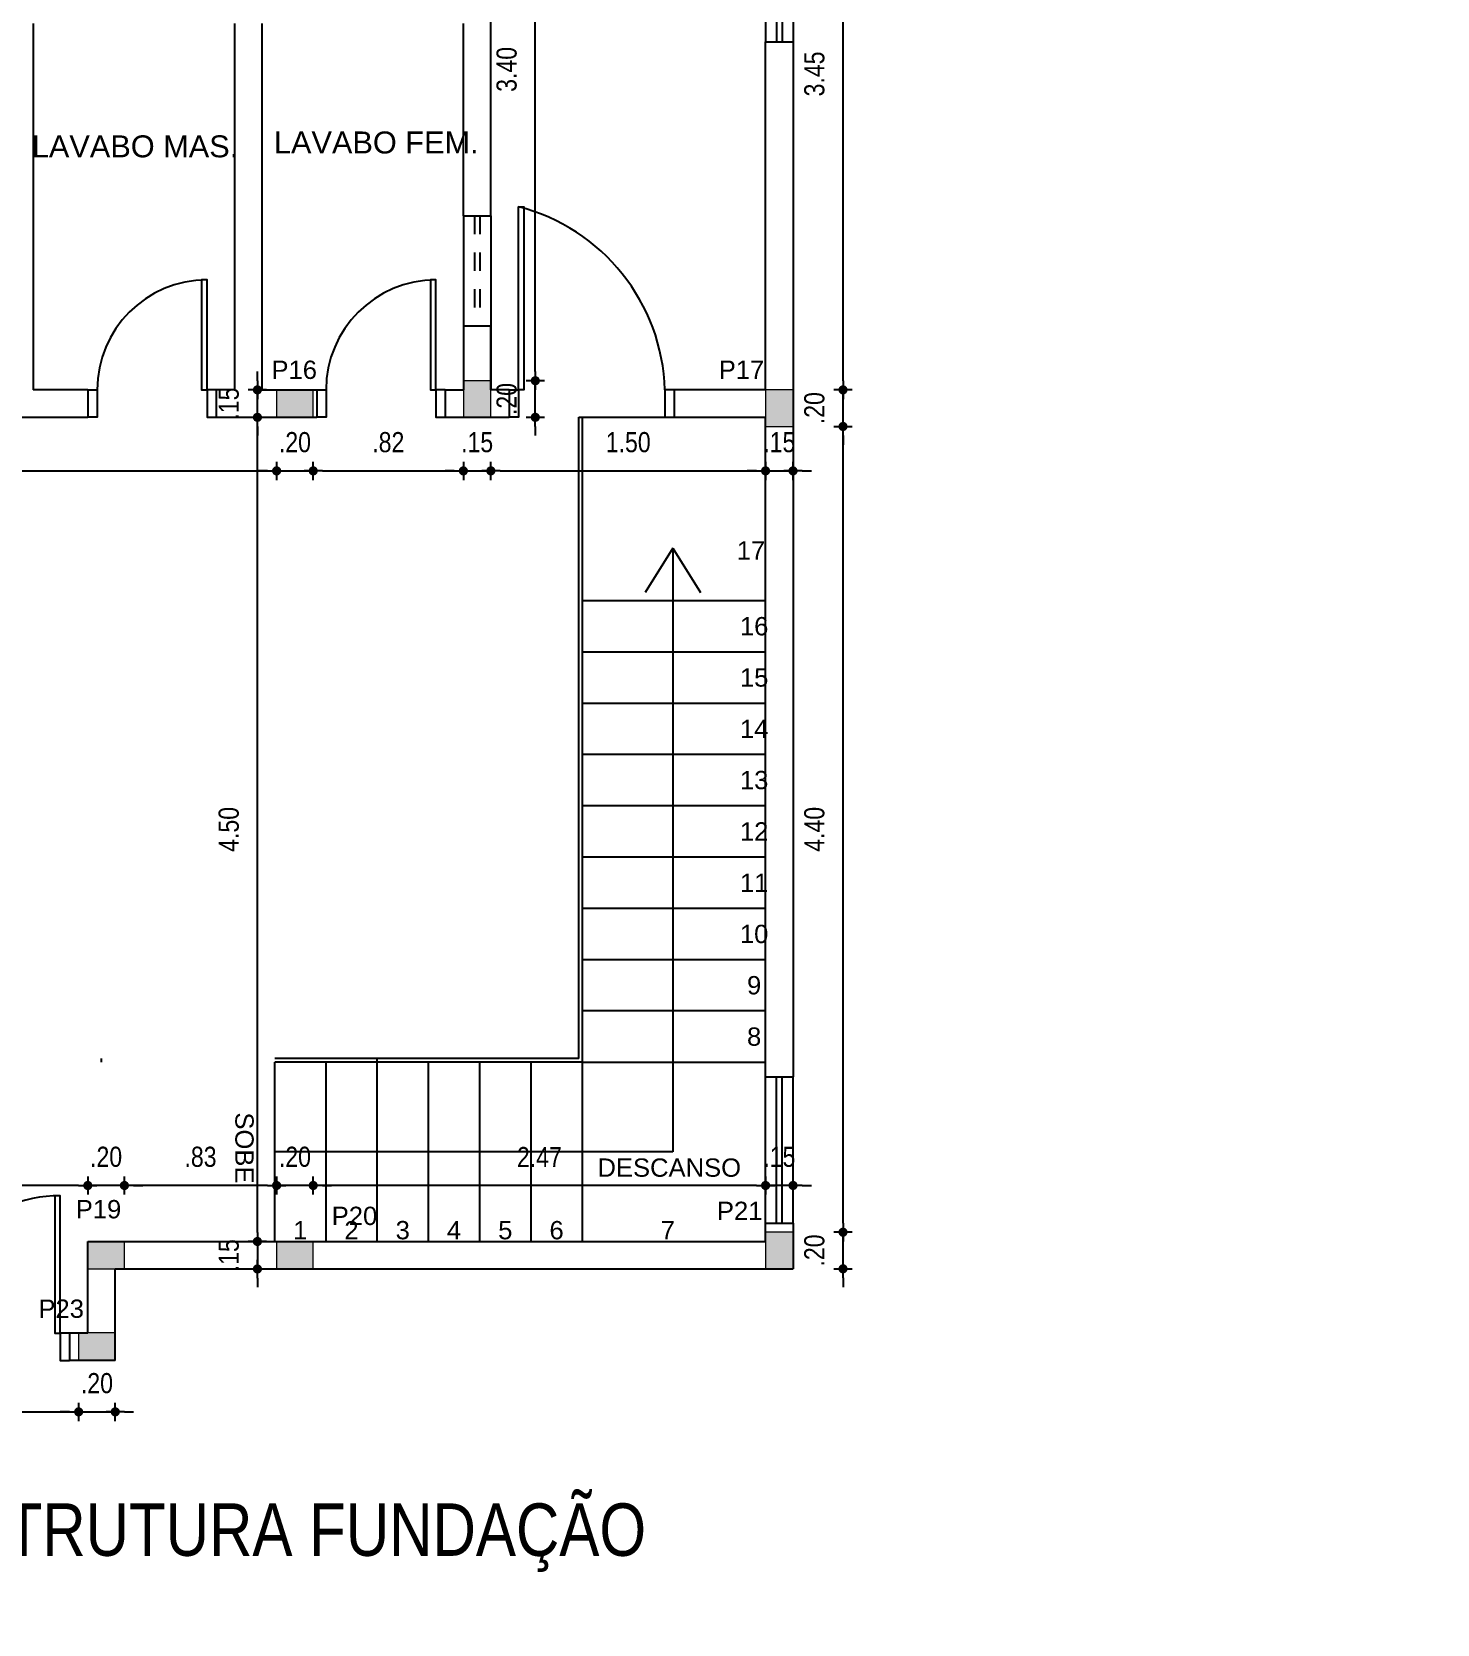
# Model space of a CAD drawing. Header units: millimetres. Extents: x 3212 to 6878, y 1640 to 3386.
# Drawn here: x 3299.27 to 3306.94, y 1701.61 to 1710.31 of the extents above; entities that cross this region are included whole.
import ezdxf
from ezdxf.enums import TextEntityAlignment as Align

# ---------------------------------------------------------------- set-up
doc = ezdxf.new("R2010")
doc.units = ezdxf.units.MM
doc.header["$LTSCALE"] = 0.8
doc.linetypes.add('HIDDEN2', pattern=[0.1875, 0.125, -0.0625])
for name, color, linetype in [('a-pem-08', 8, 'Continuous'), ('COTA', 2, 'Continuous'), ('E-TXT-G', 3, 'Continuous'), ('E-TXT-Y', 2, 'Continuous')]:
    doc.layers.add(name, color=color, linetype=linetype)
for name, color, linetype, lineweight in [('COTAS', 53, 'Continuous', 9), ('E-TXT-W', 7, 'Continuous', 20), ('pilares', 1, 'Continuous', 9)]:
    doc.layers.add(name, color=color, linetype=linetype, lineweight=lineweight)
doc.styles.add('CARIMBO_DADOS', font='arial.ttf', dxfattribs={"height": 0.1})
doc.styles.add('F2', font='ARIALN.TTF')
doc.styles.add('REG140', font='romans.shx', dxfattribs={"width": 0.8, "height": 0.35})
doc.styles.add('REG80', font='romans.shx', dxfattribs={"width": 0.8, "height": 0.1})
doc.styles.add('SANSSERIF2', font='sanssb__.ttf', dxfattribs={"width": 0.8})
doc.dimstyles.new('ARQUITETURA', dxfattribs={"dimtxt": 0.11, "dimasz": 0.05, "dimexe": 0.1, "dimexo": 0, "dimgap": 0.1, "dimtad": 1, "dimzin": 5, "dimdsep": 46, "dimtxsty": 'F2', "dimblk": 'COTA', "dimcen": 0, "dimse1": 1, "dimse2": 1, "dimadec": 0, "dimazin": 0, "dimtfac": 2, "dimtix": 1, "dimtmove": 2, "dimatfit": 3, "dimldrblk": 'COTA', "dimfxl": 0, "dimtolj": 1, "dimtzin": 5, "dimarcsym": 0})

# ---------------------------------------------------------------- blocks, each defined once
blk = doc.blocks.new('terreo')
at = {"layer": 'a-pem-08'}
for p, q in [((4.15, 1.25), (4.15, -0.25)), ((4.21, 1.25), (4.21, -0.25)), ((4.24, 1.25), (4.24, -0.25)), ((4.3, 1.25), (4.3, -0.25)), ((2.65, -1.2), (2.65, 0.1)), ((0.15, -0.15), (0.15, -2.15)), ((1.25, -0.15), (1.25, -2.15)), ((1.4, -0.15), (1.4, -2.15)), ((2.5, -1.2), (2.5, -0.15)), ((4.15, -0.25), (4.3, -0.25)), ((4.15, -2.15), (4.15, -0.25)), ((4.3, -0.25), (4.3, -5.9005)), ((2.5, -1.2), (2.65, -1.2)), ((2.5, -1.2), (2.5, -1.8)), ((2.65, -1.2), (2.65, -1.8)), ((2.5, -1.8), (2.5, -2.15)), ((2.5, -1.8), (2.65, -1.8)), ((2.65, -1.8), (2.65, -2.15)), ((2.65, -2.15), (2.65, -1.8)), ((0.45, -2.15), (0.15, -2.15)), ((0.45, -2.15), (0.45, -2.3)), ((1.25, -2.15), (1.15, -2.15)), ((1.15, -2.15), (1.15, -2.3)), ((1.4, -2.15), (1.7, -2.15)), ((1.7, -2.15), (1.7, -2.3)), ((2.4, -2.15), (2.5, -2.15)), ((2.4, -2.15), (2.4, -2.3)), ((2.75, -2.15), (2.65, -2.15)), ((2.75, -2.15), (2.75, -2.3)), ((4.15, -2.15), (3.65, -2.15)), ((3.65, -2.15), (3.65, -2.3)), ((-0.1, -2.3), (0.45, -2.3)), ((1.15, -2.3), (1.7, -2.3)), ((2.4, -2.3), (2.75, -2.3)), ((2.65, -2.3), (2.75, -2.3)), ((3.13, -5.8005), (3.13, -2.3)), ((3.13, -2.3), (3.6, -2.3)), ((3.15, -5.8205), (3.15, -2.3)), ((3.65, -2.3), (4.15, -2.3)), ((4.15, -5.9005), (4.15, -2.3)), ((3.6434, -3.0142), (3.4917, -3.2559)), ((3.6434, -3.0142), (3.6434, -6.3105)), ((3.6434, -3.0142), (3.7951, -3.2559)), ((3.15, -3.3), (4.15, -3.3)), ((3.15, -3.58), (4.15, -3.58)), ((3.15, -3.86), (4.15, -3.86)), ((3.15, -4.14), (4.15, -4.14)), ((3.15, -4.42), (4.15, -4.42)), ((3.15, -4.7), (4.15, -4.7)), ((3.15, -4.98), (4.15, -4.98)), ((3.15, -5.26), (4.15, -5.26)), ((3.15, -5.54), (4.15, -5.54)), ((0.5247, -5.8205), (0.5247, -5.8005)), ((3.13, -5.8005), (1.47, -5.8005)), ((1.47, -6.8005), (1.47, -5.8205)), ((3.15, -5.8205), (1.47, -5.8205)), ((1.75, -6.8005), (1.75, -5.8205)), ((2.03, -6.8005), (2.03, -5.8005)), ((2.31, -6.8005), (2.31, -5.8205)), ((2.59, -6.8005), (2.59, -5.8205)), ((2.87, -6.8005), (2.87, -5.8205)), ((3.15, -6.8005), (3.15, -5.8205)), ((3.15, -5.8205), (4.15, -5.8205)), ((4.15, -5.9005), (4.3, -5.9005)), ((4.15, -6.7005), (4.15, -5.9005)), ((4.21, -6.7005), (4.21, -5.9005)), ((4.24, -6.7005), (4.24, -5.9005)), ((4.3, -6.7005), (4.3, -5.9005)), ((3.6434, -6.3105), (1.47, -6.3105)), ((4.15, -6.8005), (4.15, -6.7005)), ((4.15, -6.7005), (4.3, -6.7005)), ((4.3, -6.7005), (4.3, -6.9505)), ((0.449, -7.3005), (0.449, -6.8005)), ((0.449, -6.8005), (4.15, -6.8005)), ((0.599, -7.45), (0.599, -6.9505)), ((0.599, -6.9505), (4.3, -6.9505)), ((0.449, -7.3005), (0.349, -7.3005)), ((0.349, -7.3005), (0.349, -7.45)), ((0.599, -7.45), (0.349, -7.45))]:
    blk.add_line(p, q, dxfattribs=at)
at = {"layer": 'a-pem-08', "linetype": 'HIDDEN2'}
for p, q in [((2.56, -1.2), (2.56, -1.8)), ((2.59, -1.2), (2.59, -1.8))]:
    blk.add_line(p, q, dxfattribs=at)
at = {"layer": 'a-pem-08'}
for points in [[(2.8, -2.15), (2.8, -1.15), (2.83, -1.15), (2.83, -2.15)], [(1.1, -2.15), (1.1, -1.55), (1.07, -1.55), (1.07, -2.15)], [(2.35, -2.15), (2.35, -1.55), (2.32, -1.55), (2.32, -2.15)], [(0.299, -7.3005), (0.299, -6.5505), (0.269, -6.5505), (0.269, -7.3005)]]:
    blk.add_lwpolyline(points, close=True, dxfattribs=at)
for points in [[(0.45, -2.15), (0.5, -2.15), (0.5, -2.3), (0.45, -2.3)], [(1.15, -2.15), (1.1, -2.15), (1.1, -2.3), (1.15, -2.3)], [(1.7, -2.15), (1.75, -2.15), (1.75, -2.3), (1.7, -2.3)], [(2.4, -2.15), (2.35, -2.15), (2.35, -2.3), (2.4, -2.3)], [(2.75, -2.15), (2.8, -2.15), (2.8, -2.3), (2.75, -2.3)], [(3.65, -2.15), (3.6, -2.15), (3.6, -2.3), (3.65, -2.3)], [(0.349, -7.3005), (0.299, -7.3005), (0.299, -7.45), (0.349, -7.45)]]:
    blk.add_lwpolyline(points, dxfattribs=at)
for centre, radius, start, end in [((2.5371, -2.1803), 1.0634, 1.63492, 75.6847), ((1.1, -2.15), 0.6, 90, 180), ((2.35, -2.15), 0.6, 90, 180), ((0.299, -7.3005), 0.75, 90, 180)]:
    blk.add_arc(centre, radius, start, end, dxfattribs=at)
at = {"layer": 'a-pem-08', "color": 230, "char_height": 0.12, "attachment_point": 5, "style": 'CARIMBO_DADOS'}
for s, insert in [('LAVABO MAS.', (0.707, -0.8211)), ('LAVABO FEM.', (2.0243, -0.8))]:
    blk.add_mtext_dynamic_manual_height_columns(s, width=1.720922, gutter_width=0.5, heights=[0], dxfattribs=dict(at, insert=insert))
at = {"layer": 'a-pem-08', "color": 230, "char_height": 0.1, "attachment_point": 5, "style": 'CARIMBO_DADOS'}
for s, insert in [('17', (4.0703, -3.0266)), ('16', (4.0875, -3.4413)), ('15', (4.0875, -3.7213)), ('14', (4.0875, -4.0018)), ('13', (4.0875, -4.2813)), ('12', (4.0875, -4.5613)), ('11', (4.0875, -4.8418)), ('10', (4.0875, -5.1218)), ('9', (4.0875, -5.4018)), ('8', (4.0875, -5.6823)), ('DESCANSO', (3.6241, -6.3977)), ('1', (1.6088, -6.7392)), ('2', (1.8888, -6.7392)), ('3', (2.1688, -6.7392)), ('4', (2.4488, -6.7392)), ('5', (2.7288, -6.7392)), ('6', (3.0088, -6.7392)), ('7', (3.6161, -6.7392))]:
    blk.add_mtext(s, dxfattribs=dict(at, insert=insert))
at = {"layer": 'a-pem-08', "color": 230, "insert": (1.3039, -6.2897), "char_height": 0.1, "attachment_point": 5, "rotation": 270, "style": 'CARIMBO_DADOS'}
blk.add_mtext('SOBE', dxfattribs=at)
blk = doc.blocks.new('COTA')
at = {"layer": 'COTA'}
for p, q in [((-1, 0), (1, 0)), ((0, 1), (0, -1))]:
    blk.add_line(p, q, dxfattribs=at)
at = {"layer": 'COTA', "const_width": 0.5}
blk.add_lwpolyline([(-0.25, 0, 1), (0.25, 0, 1)], format="xyb", close=True, dxfattribs=at)
blk = doc.blocks.new('*D579')
at = {"layer": 'COTAS', "color": 0, "lineweight": -2, "transparency": 16777216}
blk.add_line((3295.9228, 1707.912), (3300.5528, 1707.912), dxfattribs=at)
at = {"layer": 'Defpoints', "color": 0, "transparency": 16777216}
for p in [(3295.8728, 1708.2044), (3300.6028, 1708.2044), (3300.6028, 1707.912)]:
    blk.add_point(p, dxfattribs=at)
at = {"layer": 'COTAS', "color": 0, "lineweight": -2, "transparency": 16777216, "xscale": 0.05, "yscale": 0.05, "zscale": 0.05, "rotation": 180}
blk.add_blockref('COTA', (3295.8728, 1707.912), dxfattribs=at)
at = {"layer": 'COTAS', "color": 0, "lineweight": -2, "transparency": 16777216, "xscale": 0.05, "yscale": 0.05, "zscale": 0.05}
blk.add_blockref('COTA', (3300.6028, 1707.912), dxfattribs=at)
at = {"layer": 'COTAS', "color": 0, "transparency": 16777216, "insert": (3298.2378, 1708.0681), "char_height": 0.11, "attachment_point": 5, "style": 'F2'}
blk.add_mtext('\\A1;4.73', dxfattribs=at)
blk = doc.blocks.new('*D580')
at = {"layer": 'COTAS', "color": 0, "lineweight": -2, "transparency": 16777216}
for p, q in [((3300.5528, 1707.912), (3300.5028, 1707.912)), ((3300.6028, 1707.912), (3300.8028, 1707.912)), ((3300.8528, 1707.912), (3300.9028, 1707.912))]:
    blk.add_line(p, q, dxfattribs=at)
at = {"layer": 'Defpoints', "color": 0, "transparency": 16777216}
for p in [(3300.6028, 1708.2044), (3300.8028, 1708.2044), (3300.8028, 1707.912)]:
    blk.add_point(p, dxfattribs=at)
at = {"layer": 'COTAS', "color": 0, "lineweight": -2, "transparency": 16777216, "xscale": 0.05, "yscale": 0.05, "zscale": 0.05}
blk.add_blockref('COTA', (3300.6028, 1707.912), dxfattribs=at)
at = {"layer": 'COTAS', "color": 0, "lineweight": -2, "transparency": 16777216, "xscale": 0.05, "yscale": 0.05, "zscale": 0.05, "rotation": 180}
blk.add_blockref('COTA', (3300.8028, 1707.912), dxfattribs=at)
at = {"layer": 'COTAS', "color": 0, "transparency": 16777216, "insert": (3300.7028, 1708.0681), "char_height": 0.11, "attachment_point": 5, "style": 'F2'}
blk.add_mtext('\\A1;.20', dxfattribs=at)
blk = doc.blocks.new('*D556')
at = {"layer": 'COTAS', "color": 0, "lineweight": -2, "transparency": 16777216}
blk.add_line((3303.2228, 1704.0097), (3300.8528, 1704.0097), dxfattribs=at)
at = {"layer": 'Defpoints', "color": 0, "transparency": 16777216}
for p in [(3300.8028, 1704.0097), (3300.8028, 1703.6461), (3303.2728, 1703.6969)]:
    blk.add_point(p, dxfattribs=at)
at = {"layer": 'COTAS', "color": 0, "lineweight": -2, "transparency": 16777216, "xscale": 0.05, "yscale": 0.05, "zscale": 0.05, "rotation": 180}
blk.add_blockref('COTA', (3300.8028, 1704.0097), dxfattribs=at)
at = {"layer": 'COTAS', "color": 0, "lineweight": -2, "transparency": 16777216, "xscale": 0.05, "yscale": 0.05, "zscale": 0.05}
blk.add_blockref('COTA', (3303.2728, 1704.0097), dxfattribs=at)
at = {"layer": 'COTAS', "color": 0, "transparency": 16777216, "insert": (3302.0378, 1704.1649), "char_height": 0.11, "attachment_point": 5, "style": 'F2'}
blk.add_mtext('\\A1;2.47', dxfattribs=at)
blk = doc.blocks.new('*D557')
at = {"layer": 'COTAS', "color": 0, "lineweight": -2, "transparency": 16777216}
for p, q in [((3300.5528, 1704.0097), (3300.5028, 1704.0097)), ((3300.8028, 1704.0097), (3300.6028, 1704.0097)), ((3300.8528, 1704.0097), (3300.9028, 1704.0097))]:
    blk.add_line(p, q, dxfattribs=at)
at = {"layer": 'Defpoints', "color": 0, "transparency": 16777216}
for p in [(3300.6028, 1704.0097), (3300.6028, 1703.6461), (3300.8028, 1703.6461)]:
    blk.add_point(p, dxfattribs=at)
at = {"layer": 'COTAS', "color": 0, "lineweight": -2, "transparency": 16777216, "xscale": 0.05, "yscale": 0.05, "zscale": 0.05}
blk.add_blockref('COTA', (3300.6028, 1704.0097), dxfattribs=at)
at = {"layer": 'COTAS', "color": 0, "lineweight": -2, "transparency": 16777216, "xscale": 0.05, "yscale": 0.05, "zscale": 0.05, "rotation": 180}
blk.add_blockref('COTA', (3300.8028, 1704.0097), dxfattribs=at)
at = {"layer": 'COTAS', "color": 0, "transparency": 16777216, "insert": (3300.7028, 1704.1658), "char_height": 0.11, "attachment_point": 5, "style": 'F2'}
blk.add_mtext('\\A1;.20', dxfattribs=at)
blk = doc.blocks.new('*D558')
at = {"layer": 'COTAS', "color": 0, "lineweight": -2, "transparency": 16777216}
blk.add_line((3300.5528, 1704.0097), (3299.8218, 1704.0097), dxfattribs=at)
at = {"layer": 'Defpoints', "color": 0, "transparency": 16777216}
for p in [(3299.7718, 1704.0097), (3299.7718, 1703.646), (3300.6028, 1703.6461)]:
    blk.add_point(p, dxfattribs=at)
at = {"layer": 'COTAS', "color": 0, "lineweight": -2, "transparency": 16777216, "xscale": 0.05, "yscale": 0.05, "zscale": 0.05, "rotation": 180}
blk.add_blockref('COTA', (3299.7718, 1704.0097), dxfattribs=at)
at = {"layer": 'COTAS', "color": 0, "lineweight": -2, "transparency": 16777216, "xscale": 0.05, "yscale": 0.05, "zscale": 0.05}
blk.add_blockref('COTA', (3300.6028, 1704.0097), dxfattribs=at)
at = {"layer": 'COTAS', "color": 0, "transparency": 16777216, "insert": (3300.1873, 1704.1658), "char_height": 0.11, "attachment_point": 5, "style": 'F2'}
blk.add_mtext('\\A1;.83', dxfattribs=at)
blk = doc.blocks.new('*D559')
at = {"layer": 'COTAS', "color": 0, "lineweight": -2, "transparency": 16777216}
for p, q in [((3299.5218, 1704.0097), (3299.4718, 1704.0097)), ((3299.7718, 1704.0097), (3299.5718, 1704.0097)), ((3299.8218, 1704.0097), (3299.8718, 1704.0097))]:
    blk.add_line(p, q, dxfattribs=at)
at = {"layer": 'Defpoints', "color": 0, "transparency": 16777216}
for p in [(3299.5718, 1704.0097), (3299.5718, 1703.6461), (3299.7718, 1703.646)]:
    blk.add_point(p, dxfattribs=at)
at = {"layer": 'COTAS', "color": 0, "lineweight": -2, "transparency": 16777216, "xscale": 0.05, "yscale": 0.05, "zscale": 0.05}
blk.add_blockref('COTA', (3299.5718, 1704.0097), dxfattribs=at)
at = {"layer": 'COTAS', "color": 0, "lineweight": -2, "transparency": 16777216, "xscale": 0.05, "yscale": 0.05, "zscale": 0.05, "rotation": 180}
blk.add_blockref('COTA', (3299.7718, 1704.0097), dxfattribs=at)
at = {"layer": 'COTAS', "color": 0, "transparency": 16777216, "insert": (3299.6718, 1704.1658), "char_height": 0.11, "attachment_point": 5, "style": 'F2'}
blk.add_mtext('\\A1;.20', dxfattribs=at)
blk = doc.blocks.new('*D560')
at = {"layer": 'COTAS', "color": 0, "lineweight": -2, "transparency": 16777216}
blk.add_line((3299.5218, 1704.0097), (3295.9228, 1704.0097), dxfattribs=at)
at = {"layer": 'Defpoints', "color": 0, "transparency": 16777216}
for p in [(3295.8728, 1704.0097), (3295.8728, 1704.0097), (3299.5718, 1703.6461)]:
    blk.add_point(p, dxfattribs=at)
at = {"layer": 'COTAS', "color": 0, "lineweight": -2, "transparency": 16777216, "xscale": 0.05, "yscale": 0.05, "zscale": 0.05, "rotation": 180}
blk.add_blockref('COTA', (3295.8728, 1704.0097), dxfattribs=at)
at = {"layer": 'COTAS', "color": 0, "lineweight": -2, "transparency": 16777216, "xscale": 0.05, "yscale": 0.05, "zscale": 0.05}
blk.add_blockref('COTA', (3299.5718, 1704.0097), dxfattribs=at)
at = {"layer": 'COTAS', "color": 0, "transparency": 16777216, "insert": (3297.7223, 1704.1658), "char_height": 0.11, "attachment_point": 5, "style": 'F2'}
blk.add_mtext('\\A1;3.70', dxfattribs=at)
blk = doc.blocks.new('*D609')
at = {"layer": 'COTAS', "color": 0, "lineweight": -2, "transparency": 16777216}
for p, q in [((3303.2228, 1704.0097), (3303.1728, 1704.0097)), ((3303.4228, 1704.0097), (3303.2728, 1704.0097)), ((3303.4728, 1704.0097), (3303.5228, 1704.0097))]:
    blk.add_line(p, q, dxfattribs=at)
at = {"layer": 'Defpoints', "color": 0, "transparency": 16777216}
for p in [(3303.2728, 1704.0097), (3303.2728, 1703.7547), (3303.4228, 1703.7547)]:
    blk.add_point(p, dxfattribs=at)
at = {"layer": 'COTAS', "color": 0, "lineweight": -2, "transparency": 16777216, "xscale": 0.05, "yscale": 0.05, "zscale": 0.05}
blk.add_blockref('COTA', (3303.2728, 1704.0097), dxfattribs=at)
at = {"layer": 'COTAS', "color": 0, "lineweight": -2, "transparency": 16777216, "xscale": 0.05, "yscale": 0.05, "zscale": 0.05, "rotation": 180}
blk.add_blockref('COTA', (3303.4228, 1704.0097), dxfattribs=at)
at = {"layer": 'COTAS', "color": 0, "transparency": 16777216, "insert": (3303.3478, 1704.1658), "char_height": 0.11, "attachment_point": 5, "style": 'F2'}
blk.add_mtext('\\A1;.15', dxfattribs=at)
blk = doc.blocks.new('*D612')
at = {"layer": 'COTAS', "color": 0, "lineweight": -2, "transparency": 16777216}
blk.add_line((3296.9728, 1702.7736), (3299.4718, 1702.7736), dxfattribs=at)
at = {"layer": 'Defpoints', "color": 0, "transparency": 16777216}
for p in [(3296.9228, 1703.0544), (3299.5218, 1703.0544), (3299.5218, 1702.7736)]:
    blk.add_point(p, dxfattribs=at)
at = {"layer": 'COTAS', "color": 0, "lineweight": -2, "transparency": 16777216, "xscale": 0.05, "yscale": 0.05, "zscale": 0.05, "rotation": 180}
blk.add_blockref('COTA', (3296.9228, 1702.7736), dxfattribs=at)
at = {"layer": 'COTAS', "color": 0, "lineweight": -2, "transparency": 16777216, "xscale": 0.05, "yscale": 0.05, "zscale": 0.05}
blk.add_blockref('COTA', (3299.5218, 1702.7736), dxfattribs=at)
at = {"layer": 'COTAS', "color": 0, "transparency": 16777216, "insert": (3298.2223, 1702.9297), "char_height": 0.11, "attachment_point": 5, "style": 'F2'}
blk.add_mtext('\\A1;2.60', dxfattribs=at)
blk = doc.blocks.new('*D613')
at = {"layer": 'COTAS', "color": 0, "lineweight": -2, "transparency": 16777216}
for p, q in [((3299.4718, 1702.7736), (3299.4218, 1702.7736)), ((3299.5218, 1702.7736), (3299.7218, 1702.7736)), ((3299.7718, 1702.7736), (3299.8218, 1702.7736))]:
    blk.add_line(p, q, dxfattribs=at)
at = {"layer": 'Defpoints', "color": 0, "transparency": 16777216}
for p in [(3299.5218, 1703.0544), (3299.7218, 1703.0544), (3299.7218, 1702.7736)]:
    blk.add_point(p, dxfattribs=at)
at = {"layer": 'COTAS', "color": 0, "lineweight": -2, "transparency": 16777216, "xscale": 0.05, "yscale": 0.05, "zscale": 0.05}
blk.add_blockref('COTA', (3299.5218, 1702.7736), dxfattribs=at)
at = {"layer": 'COTAS', "color": 0, "lineweight": -2, "transparency": 16777216, "xscale": 0.05, "yscale": 0.05, "zscale": 0.05, "rotation": 180}
blk.add_blockref('COTA', (3299.7218, 1702.7736), dxfattribs=at)
at = {"layer": 'COTAS', "color": 0, "transparency": 16777216, "insert": (3299.6218, 1702.9297), "char_height": 0.11, "attachment_point": 5, "style": 'F2'}
blk.add_mtext('\\A1;.20', dxfattribs=at)
blk = doc.blocks.new('*D614')
at = {"layer": 'COTAS', "color": 0, "lineweight": -2, "transparency": 16777216}
for p, q in [((3303.2228, 1707.912), (3303.1728, 1707.912)), ((3303.2728, 1707.912), (3303.4228, 1707.912)), ((3303.4728, 1707.912), (3303.5228, 1707.912))]:
    blk.add_line(p, q, dxfattribs=at)
at = {"layer": 'Defpoints', "color": 0, "transparency": 16777216}
for p in [(3303.2728, 1708.1544), (3303.4228, 1708.1544), (3303.4228, 1707.912)]:
    blk.add_point(p, dxfattribs=at)
at = {"layer": 'COTAS', "color": 0, "lineweight": -2, "transparency": 16777216, "xscale": 0.05, "yscale": 0.05, "zscale": 0.05}
blk.add_blockref('COTA', (3303.2728, 1707.912), dxfattribs=at)
at = {"layer": 'COTAS', "color": 0, "lineweight": -2, "transparency": 16777216, "xscale": 0.05, "yscale": 0.05, "zscale": 0.05, "rotation": 180}
blk.add_blockref('COTA', (3303.4228, 1707.912), dxfattribs=at)
at = {"layer": 'COTAS', "color": 0, "transparency": 16777216, "insert": (3303.3478, 1708.0681), "char_height": 0.11, "attachment_point": 5, "style": 'F2'}
blk.add_mtext('\\A1;.15', dxfattribs=at)
blk = doc.blocks.new('*D615')
at = {"layer": 'COTAS', "color": 0, "lineweight": -2, "transparency": 16777216}
for p, q in [((3303.6957, 1703.8047), (3303.6957, 1703.8547)), ((3303.6957, 1703.5547), (3303.6957, 1703.7547)), ((3303.6957, 1703.5047), (3303.6957, 1703.4547))]:
    blk.add_line(p, q, dxfattribs=at)
at = {"layer": 'Defpoints', "color": 0, "transparency": 16777216}
for p in [(3303.4228, 1703.7547), (3303.6957, 1703.7547), (3303.4228, 1703.5547)]:
    blk.add_point(p, dxfattribs=at)
at = {"layer": 'COTAS', "color": 0, "lineweight": -2, "transparency": 16777216, "xscale": 0.05, "yscale": 0.05, "zscale": 0.05}
for p, rotation in [((3303.6957, 1703.7547), 270), ((3303.6957, 1703.5547), 90)]:
    blk.add_blockref('COTA', p, dxfattribs=dict(at, rotation=rotation))
at = {"layer": 'COTAS', "color": 0, "transparency": 16777216, "insert": (3303.5396, 1703.6547), "char_height": 0.11, "attachment_point": 5, "rotation": 90, "style": 'F2'}
blk.add_mtext('\\A1;.20', dxfattribs=at)
blk = doc.blocks.new('*D567')
at = {"layer": 'COTAS', "color": 0, "lineweight": -2, "transparency": 16777216}
blk.add_line((3303.6957, 1703.8047), (3303.6957, 1708.1044), dxfattribs=at)
at = {"layer": 'Defpoints', "color": 0, "transparency": 16777216}
for p in [(3303.4228, 1708.1544), (3303.6957, 1708.1544), (3303.4228, 1703.7547)]:
    blk.add_point(p, dxfattribs=at)
at = {"layer": 'COTAS', "color": 0, "lineweight": -2, "transparency": 16777216, "xscale": 0.05, "yscale": 0.05, "zscale": 0.05}
for p, rotation in [((3303.6957, 1708.1544), 90), ((3303.6957, 1703.7547), 270)]:
    blk.add_blockref('COTA', p, dxfattribs=dict(at, rotation=rotation))
at = {"layer": 'COTAS', "color": 0, "transparency": 16777216, "insert": (3303.5396, 1705.9546), "char_height": 0.11, "attachment_point": 5, "rotation": 90, "style": 'F2'}
blk.add_mtext('\\A1;4.40', dxfattribs=at)
blk = doc.blocks.new('*D616')
at = {"layer": 'COTAS', "color": 0, "lineweight": -2, "transparency": 16777216}
for p, q in [((3303.6957, 1708.4044), (3303.6957, 1708.4544)), ((3303.6957, 1708.1544), (3303.6957, 1708.3544)), ((3303.6957, 1708.1044), (3303.6957, 1708.0544))]:
    blk.add_line(p, q, dxfattribs=at)
at = {"layer": 'Defpoints', "color": 0, "transparency": 16777216}
for p in [(3303.4228, 1708.3544), (3303.6957, 1708.3544), (3303.4228, 1708.1544)]:
    blk.add_point(p, dxfattribs=at)
at = {"layer": 'COTAS', "color": 0, "lineweight": -2, "transparency": 16777216, "xscale": 0.05, "yscale": 0.05, "zscale": 0.05}
for p, rotation in [((3303.6957, 1708.3544), 270), ((3303.6957, 1708.1544), 90)]:
    blk.add_blockref('COTA', p, dxfattribs=dict(at, rotation=rotation))
at = {"layer": 'COTAS', "color": 0, "transparency": 16777216, "insert": (3303.5396, 1708.2544), "char_height": 0.11, "attachment_point": 5, "rotation": 90, "style": 'F2'}
blk.add_mtext('\\A1;.20', dxfattribs=at)
blk = doc.blocks.new('*D617')
at = {"layer": 'COTAS', "color": 0, "lineweight": -2, "transparency": 16777216}
blk.add_line((3303.6957, 1708.4044), (3303.6957, 1711.7544), dxfattribs=at)
at = {"layer": 'Defpoints', "color": 0, "transparency": 16777216}
for p in [(3303.4228, 1711.8044), (3303.6957, 1711.8044), (3303.4228, 1708.3544)]:
    blk.add_point(p, dxfattribs=at)
at = {"layer": 'COTAS', "color": 0, "lineweight": -2, "transparency": 16777216, "xscale": 0.05, "yscale": 0.05, "zscale": 0.05}
for p, rotation in [((3303.6957, 1711.8044), 90), ((3303.6957, 1708.3544), 270)]:
    blk.add_blockref('COTA', p, dxfattribs=dict(at, rotation=rotation))
at = {"layer": 'COTAS', "color": 0, "transparency": 16777216, "insert": (3303.5396, 1710.0794), "char_height": 0.11, "attachment_point": 5, "rotation": 90, "style": 'F2'}
blk.add_mtext('\\A1;3.45', dxfattribs=at)
blk = doc.blocks.new('*D572')
at = {"layer": 'COTAS', "color": 0, "lineweight": -2, "transparency": 16777216}
blk.add_line((3300.8528, 1707.912), (3301.5728, 1707.912), dxfattribs=at)
at = {"layer": 'Defpoints', "color": 0, "transparency": 16777216}
for p in [(3300.8028, 1708.2044), (3301.6228, 1708.2044), (3301.6228, 1707.912)]:
    blk.add_point(p, dxfattribs=at)
at = {"layer": 'COTAS', "color": 0, "lineweight": -2, "transparency": 16777216, "xscale": 0.05, "yscale": 0.05, "zscale": 0.05, "rotation": 180}
blk.add_blockref('COTA', (3300.8028, 1707.912), dxfattribs=at)
at = {"layer": 'COTAS', "color": 0, "lineweight": -2, "transparency": 16777216, "xscale": 0.05, "yscale": 0.05, "zscale": 0.05}
blk.add_blockref('COTA', (3301.6228, 1707.912), dxfattribs=at)
at = {"layer": 'COTAS', "color": 0, "transparency": 16777216, "insert": (3301.2128, 1708.0681), "char_height": 0.11, "attachment_point": 5, "style": 'F2'}
blk.add_mtext('\\A1;.82', dxfattribs=at)
blk = doc.blocks.new('*D573')
at = {"layer": 'COTAS', "color": 0, "lineweight": -2, "transparency": 16777216}
for p, q in [((3301.5728, 1707.912), (3301.5228, 1707.912)), ((3301.6228, 1707.912), (3301.7728, 1707.912)), ((3301.8228, 1707.912), (3301.8728, 1707.912))]:
    blk.add_line(p, q, dxfattribs=at)
at = {"layer": 'Defpoints', "color": 0, "transparency": 16777216}
for p in [(3301.6228, 1708.2044), (3301.7728, 1708.2044), (3301.7728, 1707.912)]:
    blk.add_point(p, dxfattribs=at)
at = {"layer": 'COTAS', "color": 0, "lineweight": -2, "transparency": 16777216, "xscale": 0.05, "yscale": 0.05, "zscale": 0.05}
blk.add_blockref('COTA', (3301.6228, 1707.912), dxfattribs=at)
at = {"layer": 'COTAS', "color": 0, "lineweight": -2, "transparency": 16777216, "xscale": 0.05, "yscale": 0.05, "zscale": 0.05, "rotation": 180}
blk.add_blockref('COTA', (3301.7728, 1707.912), dxfattribs=at)
at = {"layer": 'COTAS', "color": 0, "transparency": 16777216, "insert": (3301.6978, 1708.0681), "char_height": 0.11, "attachment_point": 5, "style": 'F2'}
blk.add_mtext('\\A1;.15', dxfattribs=at)
blk = doc.blocks.new('*D574')
at = {"layer": 'COTAS', "color": 0, "lineweight": -2, "transparency": 16777216}
blk.add_line((3301.8228, 1707.912), (3303.2228, 1707.912), dxfattribs=at)
at = {"layer": 'Defpoints', "color": 0, "transparency": 16777216}
for p in [(3301.7728, 1708.2044), (3303.2728, 1708.1544), (3303.2728, 1707.912)]:
    blk.add_point(p, dxfattribs=at)
at = {"layer": 'COTAS', "color": 0, "lineweight": -2, "transparency": 16777216, "xscale": 0.05, "yscale": 0.05, "zscale": 0.05, "rotation": 180}
blk.add_blockref('COTA', (3301.7728, 1707.912), dxfattribs=at)
at = {"layer": 'COTAS', "color": 0, "lineweight": -2, "transparency": 16777216, "xscale": 0.05, "yscale": 0.05, "zscale": 0.05}
blk.add_blockref('COTA', (3303.2728, 1707.912), dxfattribs=at)
at = {"layer": 'COTAS', "color": 0, "transparency": 16777216, "insert": (3302.5228, 1708.0681), "char_height": 0.11, "attachment_point": 5, "style": 'F2'}
blk.add_mtext('\\A1;1.50', dxfattribs=at)
blk = doc.blocks.new('*D548')
at = {"layer": 'COTAS', "color": 0, "lineweight": -2, "transparency": 16777216}
for p, q in [((3302.0155, 1708.4544), (3302.0155, 1708.5044)), ((3302.0155, 1708.2044), (3302.0155, 1708.4044)), ((3302.0155, 1708.1544), (3302.0155, 1708.1044))]:
    blk.add_line(p, q, dxfattribs=at)
at = {"layer": 'Defpoints', "color": 0, "transparency": 16777216}
for p in [(3301.9623, 1708.4044), (3302.0155, 1708.4044), (3301.9623, 1708.2044)]:
    blk.add_point(p, dxfattribs=at)
at = {"layer": 'COTAS', "color": 0, "lineweight": -2, "transparency": 16777216, "xscale": 0.05, "yscale": 0.05, "zscale": 0.05}
for p, rotation in [((3302.0155, 1708.4044), 270), ((3302.0155, 1708.2044), 90)]:
    blk.add_blockref('COTA', p, dxfattribs=dict(at, rotation=rotation))
at = {"layer": 'COTAS', "color": 0, "transparency": 16777216, "insert": (3301.8593, 1708.3044), "char_height": 0.11, "attachment_point": 5, "rotation": 90, "style": 'F2'}
blk.add_mtext('\\A1;.20', dxfattribs=at)
blk = doc.blocks.new('*D549')
at = {"layer": 'COTAS', "color": 0, "lineweight": -2, "transparency": 16777216}
blk.add_line((3302.0155, 1708.4544), (3302.0155, 1711.7544), dxfattribs=at)
at = {"layer": 'Defpoints', "color": 0, "transparency": 16777216}
for p in [(3301.9623, 1711.8044), (3302.0155, 1711.8044), (3301.9623, 1708.4044)]:
    blk.add_point(p, dxfattribs=at)
at = {"layer": 'COTAS', "color": 0, "lineweight": -2, "transparency": 16777216, "xscale": 0.05, "yscale": 0.05, "zscale": 0.05}
for p, rotation in [((3302.0155, 1711.8044), 90), ((3302.0155, 1708.4044), 270)]:
    blk.add_blockref('COTA', p, dxfattribs=dict(at, rotation=rotation))
at = {"layer": 'COTAS', "color": 0, "transparency": 16777216, "insert": (3301.8593, 1710.1044), "char_height": 0.11, "attachment_point": 5, "rotation": 90, "style": 'F2'}
blk.add_mtext('\\A1;3.40', dxfattribs=at)
blk = doc.blocks.new('*D575')
at = {"layer": 'COTAS', "color": 0, "lineweight": -2, "transparency": 16777216}
blk.add_line((3300.4981, 1703.7539), (3300.4981, 1708.1544), dxfattribs=at)
at = {"layer": 'Defpoints', "color": 0, "transparency": 16777216}
for p in [(3300.4981, 1708.2044), (3300.6028, 1708.2044), (3300.6028, 1703.7039)]:
    blk.add_point(p, dxfattribs=at)
at = {"layer": 'COTAS', "color": 0, "lineweight": -2, "transparency": 16777216, "xscale": 0.05, "yscale": 0.05, "zscale": 0.05}
for p, rotation in [((3300.4981, 1708.2044), 90), ((3300.4981, 1703.7039), 270)]:
    blk.add_blockref('COTA', p, dxfattribs=dict(at, rotation=rotation))
at = {"layer": 'COTAS', "color": 0, "transparency": 16777216, "insert": (3300.342, 1705.9542), "char_height": 0.11, "attachment_point": 5, "rotation": 90, "style": 'F2'}
blk.add_mtext('\\A1;4.50', dxfattribs=at)
blk = doc.blocks.new('*D576')
at = {"layer": 'COTAS', "color": 0, "lineweight": -2, "transparency": 16777216}
for p, q in [((3300.4981, 1708.4044), (3300.4981, 1708.4544)), ((3300.4981, 1708.2044), (3300.4981, 1708.3544)), ((3300.4981, 1708.1544), (3300.4981, 1708.1044))]:
    blk.add_line(p, q, dxfattribs=at)
at = {"layer": 'Defpoints', "color": 0, "transparency": 16777216}
for p in [(3300.4981, 1708.3544), (3300.6028, 1708.3544), (3300.6028, 1708.2044)]:
    blk.add_point(p, dxfattribs=at)
at = {"layer": 'COTAS', "color": 0, "lineweight": -2, "transparency": 16777216, "xscale": 0.05, "yscale": 0.05, "zscale": 0.05}
for p, rotation in [((3300.4981, 1708.3544), 270), ((3300.4981, 1708.2044), 90)]:
    blk.add_blockref('COTA', p, dxfattribs=dict(at, rotation=rotation))
at = {"layer": 'COTAS', "color": 0, "transparency": 16777216, "insert": (3300.342, 1708.2794), "char_height": 0.11, "attachment_point": 5, "rotation": 90, "style": 'F2'}
blk.add_mtext('\\A1;.15', dxfattribs=at)
blk = doc.blocks.new('*D577')
at = {"layer": 'COTAS', "color": 0, "lineweight": -2, "transparency": 16777216}
for p, q in [((3300.4981, 1703.7539), (3300.4981, 1703.8039)), ((3300.4981, 1703.7039), (3300.4981, 1703.5539)), ((3300.4981, 1703.5039), (3300.4981, 1703.4539))]:
    blk.add_line(p, q, dxfattribs=at)
at = {"layer": 'Defpoints', "color": 0, "transparency": 16777216}
for p in [(3300.6028, 1703.7039), (3300.4981, 1703.5539), (3300.6028, 1703.5539)]:
    blk.add_point(p, dxfattribs=at)
at = {"layer": 'COTAS', "color": 0, "lineweight": -2, "transparency": 16777216, "xscale": 0.05, "yscale": 0.05, "zscale": 0.05}
for p, rotation in [((3300.4981, 1703.7039), 270), ((3300.4981, 1703.5539), 90)]:
    blk.add_blockref('COTA', p, dxfattribs=dict(at, rotation=rotation))
at = {"layer": 'COTAS', "color": 0, "transparency": 16777216, "insert": (3300.342, 1703.6289), "char_height": 0.11, "attachment_point": 5, "rotation": 90, "style": 'F2'}
blk.add_mtext('\\A1;.15', dxfattribs=at)
blk = doc.blocks.new('IND_DES')
at = {"layer": 'E-TXT-W'}
blk.add_line((0.0269, -0.2428), (0.1984, -0.2428), dxfattribs=at)
at = {"layer": 'E-TXT-G', "style": 'REG80', "width": 0.8}
for s, p in [('ESCALA', (-0.4463, -0.2864)), ('1', (0.2426, -0.2864)), (':', (0.3988, -0.2706))]:
    blk.add_text(s, height=0.1, dxfattribs=at).set_placement(p)
blk.add_attdef('ESCALA', (0.4897, -0.2812), '', height=0.1, dxfattribs=at)
at = {"layer": 'E-TXT-W', "style": 'SANSSERIF2', "width": 0.6}
blk.add_attdef('00', text='', height=0.4, dxfattribs=at).set_placement((-0.7083, -0.2881), align=Align.CENTER)
at = {"layer": 'E-TXT-Y', "style": 'REG140', "width": 0.8}
for tag, p in [('PROJETO', (-0.4563, 0.1829)), ('DESENHO', (-0.4582, -0.0658))]:
    blk.add_attdef(tag, p, '', height=0.175, dxfattribs=at)

msp = doc.modelspace()

# ---------------------------------------------------------------- hatches: boundary and pattern name
h = msp.add_hatch(color=256)
h.paths.add_polyline_path([(3295.8728, 1708.4044), (3295.7228, 1708.4044), (3295.7228, 1708.2044), (3295.8728, 1708.2044)])
h.paths.add_polyline_path([(3295.8728, 1712.0044), (3295.7228, 1712.0044), (3295.7228, 1711.8044), (3295.8728, 1711.8044)])
h.paths.add_polyline_path([(3295.8728, 1715.8044), (3295.7228, 1715.8044), (3295.7228, 1715.6044), (3295.8728, 1715.6044)])
h.paths.add_polyline_path([(3298.7728, 1715.8044), (3298.5728, 1715.8044), (3298.5728, 1715.6544), (3298.7728, 1715.6544)])
h.paths.add_polyline_path([(3300.6228, 1715.8044), (3300.4228, 1715.8044), (3300.4228, 1715.6544), (3300.6228, 1715.6544)])
h.paths.add_polyline_path([(3301.7728, 1712.0044), (3301.6228, 1712.0044), (3301.6228, 1711.8044), (3301.7728, 1711.8044)])
h.paths.add_polyline_path([(3303.4228, 1712.0044), (3303.2728, 1712.0044), (3303.2728, 1711.8044), (3303.4228, 1711.8044)])
h.paths.add_polyline_path([(3299.7218, 1703.2044), (3299.5218, 1703.2044), (3299.5218, 1703.0544), (3299.7218, 1703.0544)])
h.paths.add_polyline_path([(3299.7718, 1703.7038), (3299.5718, 1703.7038), (3299.5718, 1703.5538), (3299.7718, 1703.5538)])
h.paths.add_polyline_path([(3300.8028, 1703.7039), (3300.6028, 1703.7039), (3300.6028, 1703.5539), (3300.8028, 1703.5539)])
h.paths.add_polyline_path([(3296.9228, 1703.2044), (3296.7228, 1703.2044), (3296.7228, 1703.0544), (3296.9228, 1703.0544)])
h.paths.add_polyline_path([(3295.8728, 1704.2544), (3295.7228, 1704.2544), (3295.7228, 1704.0544), (3295.8728, 1704.0544)])
h.paths.add_polyline_path([(3301.7728, 1708.4044), (3301.6228, 1708.4044), (3301.6228, 1708.2044), (3301.7728, 1708.2044)])
h.paths.add_polyline_path([(3300.8028, 1708.3544), (3300.6028, 1708.3544), (3300.6028, 1708.2044), (3300.8028, 1708.2044)])
h.paths.add_polyline_path([(3303.4228, 1708.3544), (3303.2728, 1708.3544), (3303.2728, 1708.1544), (3303.4228, 1708.1544)])
h.paths.add_polyline_path([(3303.4228, 1718.9044), (3303.2728, 1718.9044), (3303.2728, 1718.7044), (3303.4228, 1718.7044)])
h.paths.add_polyline_path([(3299.8031, 1718.9044), (3299.6031, 1718.9044), (3299.6031, 1718.7544), (3299.8031, 1718.7544)])
h.paths.add_polyline_path([(3295.8728, 1718.9044), (3295.7228, 1718.9044), (3295.7228, 1718.7044), (3295.8728, 1718.7044)])
h = msp.add_hatch(color=256)
h.paths.add_polyline_path([(3303.4228, 1703.7547), (3303.2728, 1703.7547), (3303.2728, 1703.5547), (3303.4228, 1703.5547)])
h.paths.add_polyline_path([(3318.2923, 1703.7547), (3318.1423, 1703.7547), (3318.1423, 1703.5547), (3318.2923, 1703.5547)])
h.paths.add_polyline_path([(3318.2923, 1715.8044), (3318.1423, 1715.8044), (3318.1423, 1715.6044), (3318.2923, 1715.6044)])
h.paths.add_polyline_path([(3303.4228, 1715.8044), (3303.2728, 1715.8044), (3303.2728, 1715.6044), (3303.4228, 1715.6044)])

# ---------------------------------------------------------------- linework, layer by layer
at = {"layer": 'pilares'}
for points in [[(3300.8028, 1708.2044), (3300.8028, 1708.3544), (3300.6028, 1708.3544), (3300.6028, 1708.2044)], [(3301.7728, 1708.4044), (3301.6228, 1708.4044), (3301.6228, 1708.2044), (3301.7728, 1708.2044)], [(3303.2728, 1708.1544), (3303.4228, 1708.1544), (3303.4228, 1708.3544), (3303.2728, 1708.3544)], [(3303.2728, 1703.5547), (3303.4228, 1703.5547), (3303.4228, 1703.7547), (3303.2728, 1703.7547)], [(3299.7718, 1703.5538), (3299.7718, 1703.7038), (3299.5718, 1703.7038), (3299.5718, 1703.5538)], [(3300.8028, 1703.5539), (3300.8028, 1703.7039), (3300.6028, 1703.7039), (3300.6028, 1703.5539)], [(3299.7218, 1703.0544), (3299.7218, 1703.2044), (3299.5218, 1703.2044), (3299.5218, 1703.0544)]]:
    msp.add_lwpolyline(points, close=True, dxfattribs=at)

# ---------------------------------------------------------------- block references
ref = msp.add_blockref('IND_DES', (3297.0667, 1702.095), dxfattribs=dict(xscale=1.636240131907927, yscale=1.636240131907927, zscale=1.636240131907927))
ref.add_attrib('00', '01', dxfattribs={"layer": 'E-TXT-W', "height": 0.6545, "style": 'F2'}).set_placement((3295.7561, 1701.6236), align=Align.CENTER)
ref.add_attrib('DESENHO', 'LANÇAMENTO ESTRUTURA FUNDAÇÃO', (3296.3169, 1701.9873), dxfattribs={"layer": 'E-TXT-Y', "color": 2, "height": 0.286342, "style": 'F2'})
ref.add_attrib('ESCALA', '75', (3297.868, 1701.6348), dxfattribs={"layer": 'E-TXT-G', "color": 7, "height": 0.16362, "style": 'F2'})
at = {"layer": 'COTAS'}
msp.add_blockref('terreo', (3299.1228, 1710.5044), dxfattribs=at)

# ---------------------------------------------------------------- texts
at = {"color": 230, "char_height": 0.1, "attachment_point": 5, "style": 'CARIMBO_DADOS'}
for s, insert in [('P16', (3300.6991, 1708.4633)), ('P17', (3303.1416, 1708.4645)), ('P19', (3299.6305, 1703.8796)), ('P20', (3301.0281, 1703.8431)), ('P21', (3303.1313, 1703.8711)), ('P23', (3299.4266, 1703.3362))]:
    msp.add_mtext(s, dxfattribs=dict(at, insert=insert))

# ---------------------------------------------------------------- dimensions: what is measured, and where the dimension line sits
at = {"layer": 'COTAS'}
for base, p1, p2, picture, middle in [((3302.0155, 1711.8044), (3301.9623, 1708.4044), (3301.9623, 1711.8044), '*D549', (3301.8593, 1710.1044)), ((3303.6957, 1711.8044), (3303.4228, 1708.3544), (3303.4228, 1711.8044), '*D617', (3303.5396, 1710.0794)), ((3302.0155, 1708.4044), (3301.9623, 1708.2044), (3301.9623, 1708.4044), '*D548', (3301.8593, 1708.3044)), ((3300.4981, 1708.3544), (3300.6028, 1708.2044), (3300.6028, 1708.3544), '*D576', (3300.342, 1708.2794)), ((3303.6957, 1708.3544), (3303.4228, 1708.1544), (3303.4228, 1708.3544), '*D616', (3303.5396, 1708.2544)), ((3300.4981, 1708.2044), (3300.6028, 1703.7039), (3300.6028, 1708.2044), '*D575', (3300.342, 1705.9542)), ((3303.6957, 1708.1544), (3303.4228, 1703.7547), (3303.4228, 1708.1544), '*D567', (3303.5396, 1705.9546)), ((3300.4981, 1703.5539), (3300.6028, 1703.7039), (3300.6028, 1703.5539), '*D577', (3300.342, 1703.6289)), ((3303.6957, 1703.7547), (3303.4228, 1703.5547), (3303.4228, 1703.7547), '*D615', (3303.5396, 1703.6547))]:
    dim = msp.add_linear_dim(base=base, p1=p1, p2=p2, angle=90, dimstyle='ARQUITETURA', dxfattribs=at)
    dim.commit()
    dim.dimension.update_dxf_attribs({"geometry": picture, "text_midpoint": middle})
for base, p1, p2, picture, middle in [((3300.6028, 1707.912), (3295.8728, 1708.2044), (3300.6028, 1708.2044), '*D579', (3298.2378, 1708.0681)), ((3300.8028, 1707.912), (3300.6028, 1708.2044), (3300.8028, 1708.2044), '*D580', (3300.7028, 1708.0681)), ((3301.6228, 1707.912), (3300.8028, 1708.2044), (3301.6228, 1708.2044), '*D572', (3301.2128, 1708.0681)), ((3301.7728, 1707.912), (3301.6228, 1708.2044), (3301.7728, 1708.2044), '*D573', (3301.6978, 1708.0681)), ((3303.2728, 1707.912), (3301.7728, 1708.2044), (3303.2728, 1708.1544), '*D574', (3302.5228, 1708.0681)), ((3303.4228, 1707.912), (3303.2728, 1708.1544), (3303.4228, 1708.1544), '*D614', (3303.3478, 1708.0681)), ((3295.8728, 1704.0097), (3299.5718, 1703.6461), (3295.8728, 1704.0097), '*D560', (3297.7223, 1704.1658)), ((3299.5718, 1704.0097), (3299.7718, 1703.646), (3299.5718, 1703.6461), '*D559', (3299.6718, 1704.1658)), ((3299.7718, 1704.0097), (3300.6028, 1703.6461), (3299.7718, 1703.646), '*D558', (3300.1873, 1704.1658)), ((3300.6028, 1704.0097), (3300.8028, 1703.6461), (3300.6028, 1703.6461), '*D557', (3300.7028, 1704.1658)), ((3300.8028, 1704.0097), (3303.2728, 1703.6969), (3300.8028, 1703.6461), '*D556', (3302.0378, 1704.1649)), ((3303.2728, 1704.0097), (3303.4228, 1703.7547), (3303.2728, 1703.7547), '*D609', (3303.3478, 1704.1658)), ((3299.5218, 1702.7736), (3296.9228, 1703.0544), (3299.5218, 1703.0544), '*D612', (3298.2223, 1702.9297)), ((3299.7218, 1702.7736), (3299.5218, 1703.0544), (3299.7218, 1703.0544), '*D613', (3299.6218, 1702.9297))]:
    dim = msp.add_linear_dim(base=base, p1=p1, p2=p2, dimstyle='ARQUITETURA', dxfattribs=at)
    dim.commit()
    dim.dimension.update_dxf_attribs({"geometry": picture, "text_midpoint": middle})

doc.saveas('drawing.dxf')
